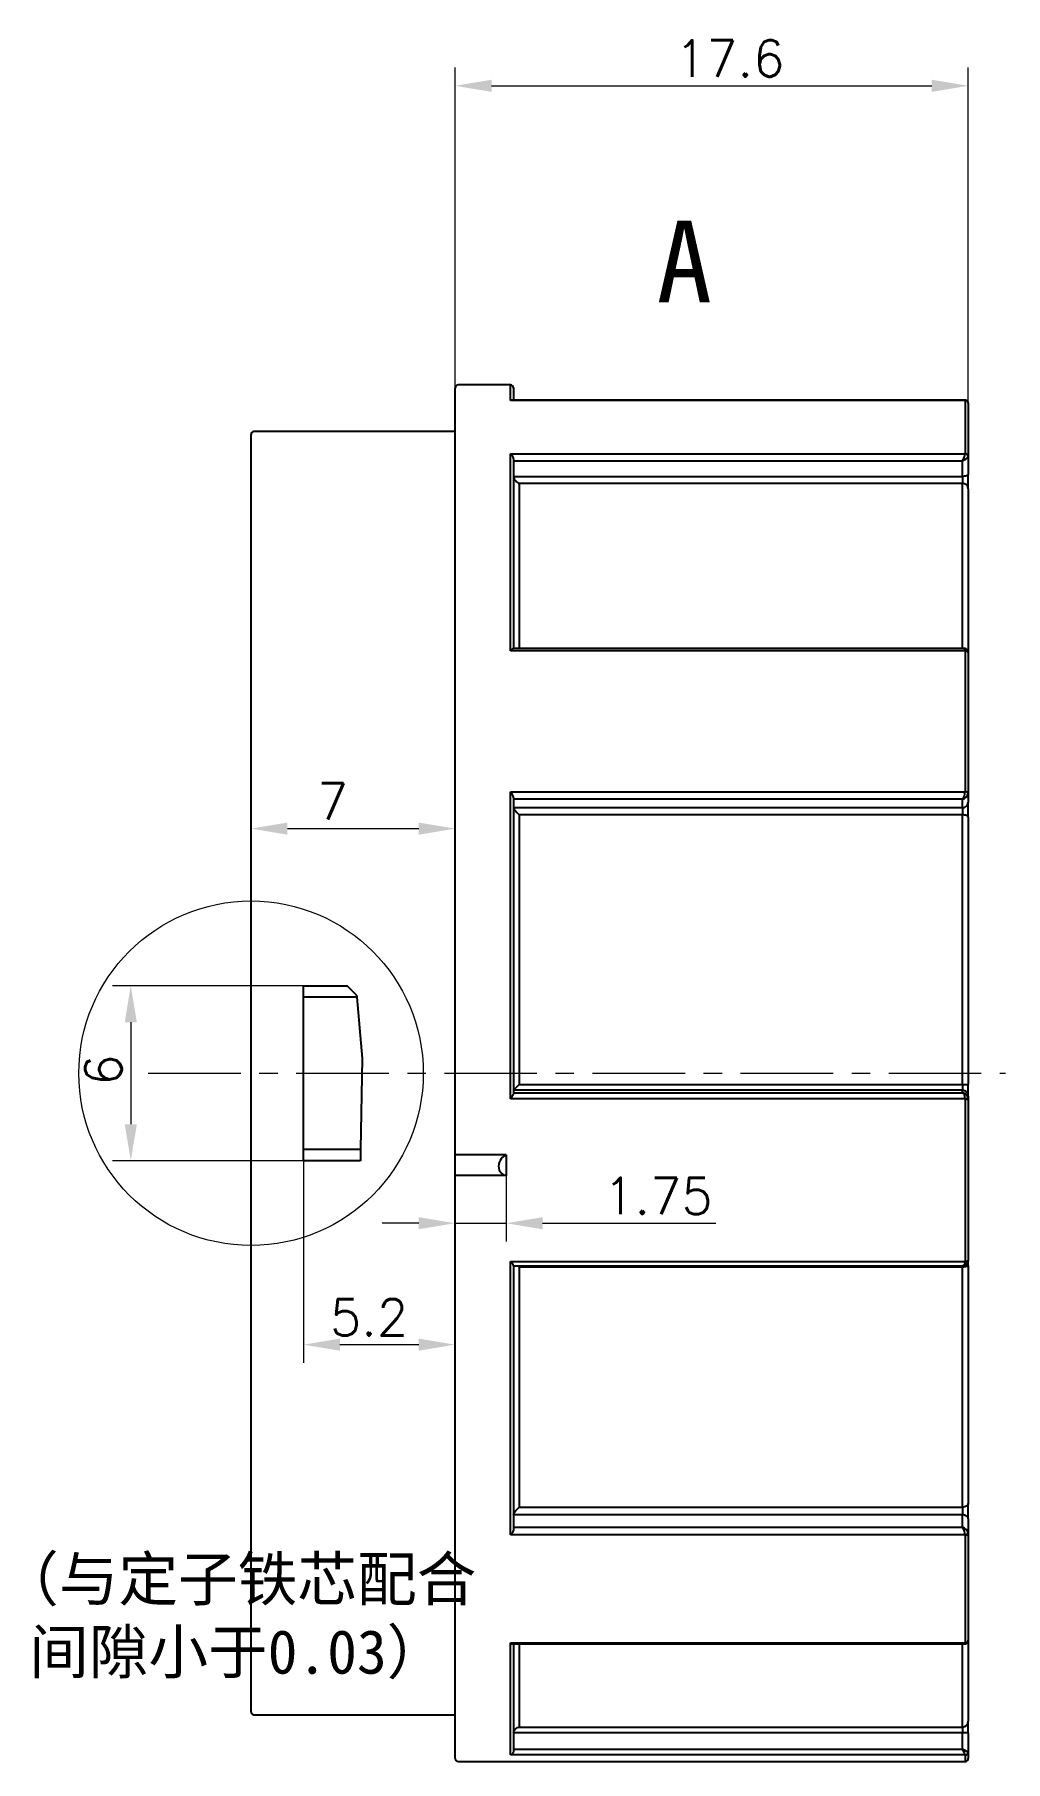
# Model space of a CAD drawing. Header units: millimetres. Extents: x 2517 to 77584, y 486 to 45347.
# Drawn here: x 3374.4 to 3407.7, y 668.4 to 727.7 of the extents above; entities that cross this region are included whole.
import ezdxf

# ---------------------------------------------------------------- set-up
doc = ezdxf.new("R2010")
doc.units = ezdxf.units.MM
doc.linetypes.add('CENTER', pattern=[50.8, 31.75, -6.35, 6.35, -6.35])
for name, color, linetype, lineweight in [('中心线', 1, 'CENTER', 9), ('实线', 7, 'Continuous', 25), ('尺寸标注', 2, 'Continuous', 9)]:
    doc.layers.add(name, color=color, linetype=linetype, lineweight=lineweight)
doc.styles.add('st', font='txt.shx')
doc.styles.get("Standard").update_dxf_attribs({"font": 'simfang.ttf'})
doc.dimstyles.new('st', dxfattribs={"dimscale": 0.5, "dimtxt": 2.5, "dimasz": 2.5, "dimexe": 1.25, "dimexo": 0, "dimtad": 1, "dimtoh": 1, "dimdsep": 46, "dimtxsty": 'st', "dimcen": 0, "dimclrd": 256, "dimclre": 256, "dimclrt": 3, "dimadec": 3, "dimazin": 2, "dimtfac": 1, "dimtmove": 0, "dimatfit": 1, "dimfxl": 1, "dimlwd": -1, "dimlwe": -1, "dimarcsym": 0})

# ---------------------------------------------------------------- blocks, each defined once
blk = doc.blocks.new('*D177')
at = {"layer": 'Defpoints', "color": 0, "ltscale": 0.1, "transparency": 16777216}
for p in [(3388.849, 700.421), (3381.849, 692.034), (3388.849, 692.034)]:
    blk.add_point(p, dxfattribs=at)
at = {"layer": '尺寸标注', "ltscale": 0.1, "transparency": 16777216}
for p, q in [((3381.849, 692.034), (3381.849, 701.046)), ((3388.849, 692.034), (3388.849, 701.046)), ((3383.099, 700.421), (3387.599, 700.421))]:
    blk.add_line(p, q, dxfattribs=at)
for points in [[(3383.099, 700.629), (3383.099, 700.213), (3381.849, 700.421)], [(3387.599, 700.629), (3387.599, 700.213), (3388.849, 700.421)]]:
    blk.add_solid(points, dxfattribs=at)
at = {"layer": '尺寸标注', "color": 3, "ltscale": 0.1, "transparency": 16777216, "insert": (3384.649, 701.358), "char_height": 1.25, "attachment_point": 5, "style": 'st'}
blk.add_mtext('7', dxfattribs=at)
blk = doc.blocks.new('*D178')
at = {"layer": 'Defpoints', "color": 0, "ltscale": 0.1, "transparency": 16777216}
for p in [(3383.649, 695.034), (3377.724, 689.034), (3383.649, 689.034)]:
    blk.add_point(p, dxfattribs=at)
at = {"layer": '尺寸标注', "ltscale": 0.1, "transparency": 16777216}
for p, q in [((3383.649, 695.034), (3377.099, 695.034)), ((3377.724, 693.784), (3377.724, 690.284)), ((3383.649, 689.034), (3377.099, 689.034))]:
    blk.add_line(p, q, dxfattribs=at)
for points in [[(3377.516, 693.784), (3377.933, 693.784), (3377.724, 695.034)], [(3377.516, 690.284), (3377.933, 690.284), (3377.724, 689.034)]]:
    blk.add_solid(points, dxfattribs=at)
at = {"layer": '尺寸标注', "color": 3, "ltscale": 0.1, "transparency": 16777216, "insert": (3376.787, 692.145), "char_height": 1.25, "attachment_point": 5, "rotation": 90, "style": 'st'}
blk.add_mtext('6', dxfattribs=at)
blk = doc.blocks.new('*D179')
at = {"layer": 'Defpoints', "color": 0, "ltscale": 0.1, "transparency": 16777216}
for p in [(3383.649, 689.034), (3388.849, 689.034), (3388.849, 682.726)]:
    blk.add_point(p, dxfattribs=at)
at = {"layer": '尺寸标注', "ltscale": 0.1, "transparency": 16777216}
for p, q in [((3383.649, 689.034), (3383.649, 682.101)), ((3388.849, 689.034), (3388.849, 682.101)), ((3384.899, 682.726), (3387.599, 682.726))]:
    blk.add_line(p, q, dxfattribs=at)
for points in [[(3384.899, 682.934), (3384.899, 682.518), (3383.649, 682.726)], [(3387.599, 682.934), (3387.599, 682.518), (3388.849, 682.726)]]:
    blk.add_solid(points, dxfattribs=at)
at = {"layer": '尺寸标注', "color": 3, "ltscale": 0.1, "transparency": 16777216, "insert": (3385.898, 683.663), "char_height": 1.25, "attachment_point": 5, "style": 'st'}
blk.add_mtext('5.2', dxfattribs=at)
blk = doc.blocks.new('*D337')
at = {"layer": 'Defpoints', "color": 0, "ltscale": 0.1, "transparency": 16777216}
for p in [(3388.849, 688.525), (3390.599, 688.525), (3390.599, 686.89)]:
    blk.add_point(p, dxfattribs=at)
at = {"layer": '尺寸标注', "ltscale": 0.1, "transparency": 16777216}
for p, q in [((3388.849, 688.525), (3388.849, 686.265)), ((3390.599, 688.525), (3390.599, 686.265)), ((3387.599, 686.89), (3386.349, 686.89)), ((3388.849, 686.89), (3390.599, 686.89)), ((3391.849, 686.89), (3397.786, 686.89))]:
    blk.add_line(p, q, dxfattribs=at)
for points in [[(3387.599, 687.098), (3387.599, 686.682), (3388.849, 686.89)], [(3391.849, 687.098), (3391.849, 686.682), (3390.599, 686.89)]]:
    blk.add_solid(points, dxfattribs=at)
at = {"layer": '尺寸标注', "color": 3, "ltscale": 0.1, "transparency": 16777216, "insert": (3395.807, 687.827), "char_height": 1.25, "attachment_point": 5, "style": 'st'}
blk.add_mtext('1.75', dxfattribs=at)
blk = doc.blocks.new('*D338')
at = {"layer": 'Defpoints', "color": 0, "ltscale": 0.1, "transparency": 16777216}
for p in [(3406.449, 725.893), (3388.849, 715.534), (3406.449, 715.007)]:
    blk.add_point(p, dxfattribs=at)
at = {"layer": '尺寸标注', "ltscale": 0.1, "transparency": 16777216}
for p, q in [((3388.849, 715.534), (3388.849, 726.518)), ((3406.449, 715.007), (3406.449, 726.518)), ((3390.099, 725.893), (3405.199, 725.893))]:
    blk.add_line(p, q, dxfattribs=at)
for points in [[(3390.099, 726.101), (3390.099, 725.684), (3388.849, 725.893)], [(3405.199, 726.101), (3405.199, 725.684), (3406.449, 725.893)]]:
    blk.add_solid(points, dxfattribs=at)
at = {"layer": '尺寸标注', "color": 3, "ltscale": 0.1, "transparency": 16777216, "insert": (3398.268, 726.83), "char_height": 1.25, "attachment_point": 5, "style": 'st'}
blk.add_mtext('17.6', dxfattribs=at)

msp = doc.modelspace()

# ---------------------------------------------------------------- linework, layer by layer
at = {"color": 7, "linetype": 'Continuous', "lineweight": 25}
for p, q in [((3390.5987, 689.2387), (3388.8487, 689.2387)), ((3388.8487, 688.5246), (3388.8487, 689.2387)), ((3390.5987, 689.2387), (3390.5987, 688.5246)), ((3390.5987, 688.5246), (3388.8487, 688.5246))]:
    msp.add_line(p, q, dxfattribs=at)
msp.add_open_spline([(3390.5987, 689.2387), (3390.5346, 689.2079), (3390.4734, 689.1603), (3390.375, 689.0252), (3390.3388, 688.9339), (3390.3386, 688.7481), (3390.3747, 688.6678), (3390.4732, 688.5636), (3390.5345, 688.5352), (3390.5987, 688.5246)], degree=3, knots=[0, 0, 0, 0, 0.25, 0.25, 0.5, 0.5, 0.75, 0.75, 1, 1, 1, 1], dxfattribs=at)
at = {"layer": '中心线', "ltscale": 0.1}
msp.add_line((3378.3205, 692.0338), (3407.7254, 692.0338), dxfattribs=at)
at = {"layer": '实线'}
for p, q in [((3388.8487, 668.5338), (3388.8487, 715.5338)), ((3390.7487, 715.6338), (3388.9487, 715.6338)), ((3390.7487, 715.1071), (3390.7487, 715.6338)), ((3390.8487, 715.5338), (3390.8487, 715.1116)), ((3406.348, 715.1071), (3390.7487, 715.1071)), ((3406.3433, 715.1116), (3390.7775, 715.1116)), ((3406.3487, 713.2737), (3406.3487, 715.1046)), ((3406.4487, 715.0068), (3406.4487, 713.1837)), ((3381.8487, 670.1338), (3381.8487, 713.9338)), ((3388.8487, 714.0338), (3381.9487, 714.0338)), ((3390.7487, 713.2684), (3406.348, 713.2684)), ((3390.7487, 706.522), (3390.7487, 713.2684)), ((3390.8487, 713.1021), (3390.8487, 706.5972)), ((3406.2487, 713.0233), (3390.8487, 713.0233)), ((3406.2487, 712.4971), (3406.2487, 713.0233)), ((3406.4487, 713.1837), (3406.4487, 712.5622)), ((3390.8506, 712.4971), (3406.2487, 712.4971)), ((3406.2487, 712.4971), (3406.2487, 712.2538)), ((3406.4487, 712.0757), (3406.4487, 712.5622)), ((3406.2487, 712.2538), (3391.0487, 712.2538)), ((3391.0487, 712.2538), (3391.0487, 706.5992)), ((3406.2487, 706.5992), (3406.2487, 712.2538)), ((3406.4487, 712.0757), (3406.4487, 706.4525)), ((3406.348, 706.522), (3390.7487, 706.522)), ((3406.3002, 706.5992), (3390.844, 706.5992)), ((3406.3487, 701.6919), (3406.3487, 706.5124)), ((3406.4487, 706.4511), (3406.4487, 701.6509)), ((3390.7487, 701.6808), (3406.348, 701.6808)), ((3390.7487, 691.1577), (3390.7487, 701.6808)), ((3390.8487, 701.4813), (3390.8487, 691.3349)), ((3406.2487, 701.4276), (3390.8487, 701.4276)), ((3390.8506, 701.141), (3406.2487, 701.141)), ((3406.2487, 701.141), (3406.2487, 701.4276)), ((3406.2487, 701.141), (3406.2487, 700.8915)), ((3406.4487, 701.6509), (3406.4487, 701.3124)), ((3406.4487, 700.8135), (3406.4487, 701.3124)), ((3391.0487, 700.8915), (3391.0487, 691.6506)), ((3406.2487, 700.8915), (3391.0487, 700.8915)), ((3406.2487, 691.6506), (3406.2487, 700.8915)), ((3406.4487, 700.8135), (3406.4487, 691.654)), ((3383.6487, 695.0338), (3385.1411, 695.0338)), ((3383.6487, 694.6403), (3383.6487, 695.0338)), ((3385.4755, 694.6403), (3383.6487, 694.6403)), ((3383.6487, 689.4274), (3383.6487, 694.6403)), ((3385.4698, 694.7051), (3385.1411, 695.0338)), ((3385.4698, 694.7051), (3385.4755, 694.6403)), ((3385.4755, 694.6403), (3385.6598, 692.5338)), ((3385.6598, 692.5338), (3385.6056, 689.4274)), ((3391.0487, 691.6506), (3406.2487, 691.6506)), ((3406.2487, 691.6506), (3406.2487, 691.4497)), ((3406.4487, 691.2522), (3406.4487, 691.654)), ((3406.348, 691.1577), (3390.7487, 691.1577)), ((3390.8487, 691.3626), (3406.2487, 691.3626)), ((3406.2487, 691.4497), (3390.8506, 691.4497)), ((3406.2487, 691.3626), (3406.2487, 691.4497)), ((3406.3487, 685.591), (3406.3487, 691.1456)), ((3406.4487, 691.2522), (3406.4487, 691.1493)), ((3406.4487, 691.1493), (3406.4487, 685.6183)), ((3383.6487, 689.4274), (3385.6056, 689.4274)), ((3383.6487, 689.0338), (3383.6487, 689.4274)), ((3385.6056, 689.4274), (3385.5987, 689.0338)), ((3385.5987, 689.0338), (3383.6487, 689.0338)), ((3390.7487, 685.5794), (3406.348, 685.5794)), ((3390.7487, 676.2033), (3390.7487, 685.5794)), ((3390.8487, 685.4399), (3390.8487, 676.3996)), ((3390.8487, 685.434), (3406.2644, 685.434)), ((3391.0487, 685.3846), (3391.0487, 677.1511)), ((3406.2487, 685.3846), (3391.0487, 685.3846)), ((3406.2487, 685.434), (3406.2487, 685.3846)), ((3406.2487, 677.1511), (3406.2487, 685.3846)), ((3406.4487, 685.4432), (3406.4487, 685.6183)), ((3406.4487, 685.4432), (3406.4487, 677.2822)), ((3406.2487, 676.8887), (3390.8506, 676.8887)), ((3391.0487, 677.1511), (3406.2487, 677.1511)), ((3406.2487, 677.1511), (3406.2487, 676.8887)), ((3406.2487, 676.4687), (3406.2487, 676.8887)), ((3406.4487, 676.7575), (3406.4487, 677.2822)), ((3390.8487, 676.4687), (3406.2487, 676.4687)), ((3406.4487, 676.7575), (3406.4487, 676.2615)), ((3406.4487, 676.2615), (3406.4487, 672.5875)), ((3406.348, 676.2033), (3390.7487, 676.2033)), ((3406.3487, 672.5048), (3406.3487, 676.1944)), ((3390.7487, 672.498), (3406.348, 672.498)), ((3390.7487, 668.6563), (3390.7487, 672.498)), ((3390.8227, 672.4636), (3406.3242, 672.4636)), ((3390.8487, 672.4636), (3390.8487, 668.7797)), ((3391.0487, 672.4636), (3391.0487, 669.6153)), ((3406.2487, 669.6153), (3406.2487, 672.4636)), ((3406.4458, 672.56), (3406.4473, 672.5729)), ((3406.4487, 672.5875), (3406.4487, 669.8129)), ((3381.9487, 670.0338), (3388.8487, 670.0338)), ((3406.4487, 669.4108), (3406.4487, 669.8129)), ((3406.2487, 669.4143), (3390.8506, 669.4143)), ((3391.0487, 669.6153), (3406.2487, 669.6153)), ((3406.2487, 669.6153), (3406.2487, 669.4143)), ((3406.2487, 668.8579), (3406.2487, 669.4143)), ((3406.4487, 669.4108), (3406.4487, 668.7537)), ((3406.348, 668.6563), (3390.7487, 668.6563)), ((3390.8487, 668.8579), (3406.2487, 668.8579)), ((3406.3487, 668.4338), (3406.3487, 668.6546)), ((3406.4487, 668.7537), (3406.4487, 668.5338)), ((3388.9487, 668.4338), (3406.3487, 668.4338))]:
    msp.add_line(p, q, dxfattribs=at)
at = {"layer": '实线', "flags": 128}
for points in [[(3406.4487, 712.5622), (3406.4449, 712.5495), (3406.4335, 712.5373), (3406.415, 712.526), (3406.3901, 712.5161), (3406.3598, 712.508), (3406.3252, 712.502), (3406.2877, 712.4983), (3406.2487, 712.4971)], [(3406.348, 706.522), (3406.3672, 706.5226), (3406.3857, 706.521), (3406.4027, 706.517), (3406.4177, 706.5109), (3406.43, 706.5029), (3406.4393, 706.4933), (3406.4451, 706.4825), (3406.4473, 706.4709)], [(3406.4487, 706.4511), (3406.4468, 706.4631), (3406.4411, 706.4746), (3406.4319, 706.4852), (3406.4194, 706.4945), (3406.4043, 706.5021), (3406.387, 706.5078), (3406.3682, 706.5113), (3406.3487, 706.5124)], [(3406.3487, 701.6919), (3406.3682, 701.6911), (3406.387, 701.6888), (3406.4043, 701.685), (3406.4194, 701.6799), (3406.4319, 701.6737), (3406.4411, 701.6666), (3406.4468, 701.6589), (3406.4487, 701.6509)], [(3406.4487, 700.8135), (3406.4449, 700.8287), (3406.4335, 700.8433), (3406.415, 700.8568), (3406.3901, 700.8687), (3406.3598, 700.8784), (3406.3252, 700.8856), (3406.2877, 700.89), (3406.2487, 700.8915)], [(3406.4487, 685.4432), (3406.4449, 685.4318), (3406.4335, 685.4208), (3406.415, 685.4107), (3406.3901, 685.4018), (3406.3598, 685.3945), (3406.3252, 685.3891), (3406.2877, 685.3857), (3406.2487, 685.3846)], [(3406.348, 685.5794), (3406.3672, 685.5777), (3406.3857, 685.5771), (3406.4027, 685.5776), (3406.4177, 685.5792), (3406.43, 685.5819), (3406.4393, 685.5855), (3406.4451, 685.5898), (3406.4473, 685.5949)], [(3406.4487, 677.2822), (3406.4449, 677.2566), (3406.4335, 677.232), (3406.415, 677.2094), (3406.3901, 677.1895), (3406.3598, 677.1732), (3406.3252, 677.1611), (3406.2877, 677.1536), (3406.2487, 677.1511)], [(3406.4487, 676.7575), (3406.4449, 676.7831), (3406.4335, 676.8077), (3406.415, 676.8304), (3406.3901, 676.8503), (3406.3598, 676.8666), (3406.3252, 676.8788), (3406.2877, 676.8862), (3406.2487, 676.8887)]]:
    msp.add_lwpolyline(points, dxfattribs=at)
at = {"layer": '实线'}
for centre, radius, start, end in [((3388.9487, 715.5338), 0.1, 90, 180), ((3390.7487, 715.5338), 0.1, 0, 90), ((3406.3512, 715.0106), 0.0966, 29.392787, 91.905756), ((3406.3498, 715.0057), 0.0989, 0.657078, 90.642342), ((3381.9487, 713.9338), 0.1, 90, 180), ((3406.3463, 713.1672), 0.1012, 4.160761, 89.047371), ((3406.3535, 713.1784), 0.0954, 3.171782, 92.854301), ((3406.259, 712.0641), 0.19, 3.498332, 93.11573), ((3406.262, 701.3279), 0.1874, 265.941001, 355.263203), ((3406.3561, 701.5747), 0.1065, 31.113209, 94.386408), ((3406.2987, 694.6149), 2.9647, 269.033924, 272.900429), ((3406.2499, 691.2509), 0.1988, 0.357081, 90.352685), ((3406.2873, 691.8705), 0.7154, 274.86342, 282.918532), ((3406.3737, 691.8126), 0.6675, 267.856666, 276.454305), ((3406.3718, 685.703), 0.1144, 258.333149, 312.2064), ((3406.3516, 676.3017), 0.0985, 267.870751, 346.213658), ((3406.3624, 676.2819), 0.0887, 261.085413, 346.650813), ((3406.3616, 672.5847), 0.0878, 261.090666, 343.639536), ((3406.3566, 672.5971), 0.0926, 265.118288, 354.097365), ((3381.9487, 670.1338), 0.1, 180, 270), ((3406.2499, 669.8141), 0.1988, 269.644754, 359.640293), ((3406.2987, 666.5468), 2.868, 87.001674, 90.998631), ((3406.3462, 668.7574), 0.1011, 271.030432, 358.960841), ((3406.3492, 668.7541), 0.0995, 269.732028, 359.729498), ((3388.9487, 668.5338), 0.1, 180, 270), ((3406.3487, 668.5338), 0.1, 270, 0)]:
    msp.add_arc(centre, radius, start, end, dxfattribs=at)
for centre, major_axis, ratio, start_param, end_param in [((3406.2487, 714.9116), (0.0964, 0.1996), 0.132514, 6.1354594, 6.3471264), ((3406.2487, 713.0884), (0.0964, 0.1996), 0.132514, 4.4447176, 5.8955684), ((3406.2487, 713.0884), (0.1982, 0.1024), 0.261645, 4.5779911, 6.0288419), ((3406.2487, 706.3992), (0.0616, 0.1985), 0.3968706, 5.495918, 6.4100854), ((3406.2487, 701.5991), (0.0616, 0.1985), 0.3968706, 3.8051761, 5.2560269), ((3406.2487, 701.5991), (0.1789, 0.1227), 0.7285185, 4.2490854, 5.6999362), ((3406.2487, 691.1651), (-0.0206, 0.1997), 0.4898906, 4.6247512, 6.0756021), ((3406.2487, 691.1651), (0.1545, -0.1375), 0.9234384, 0.8076172, 2.258468), ((3406.2487, 685.634), (0.1545, -0.1375), 0.9234384, 5.4000606, 6.8509114), ((3406.2487, 685.634), (-0.0206, 0.1997), 0.4898906, 2.9340094, 3.091089), ((3406.2487, 685.634), (-0.0206, 0.1997), 0.4898906, 3.091089, 4.3848602), ((3406.2487, 676.3375), (-0.0826, 0.1986), 0.2835178, 3.8597086, 5.3105594), ((3406.2487, 676.3375), (0.1908, -0.1113), 0.5377458, 0.4237714, 1.8746223), ((3406.2487, 672.6636), (-0.0826, 0.1986), 0.2835178, 3.0241781, 3.6198176), ((3406.2487, 668.8544), (-0.1, 0.2), 0.0069813, 3.2755011, 4.726352), ((3406.2487, 668.8544), (0.2, -0.1), 0.0139621, 0.1269271, 1.5777779)]:
    msp.add_ellipse(centre, major_axis=major_axis, ratio=ratio, start_param=start_param, end_param=end_param, dxfattribs=at)
for points, knots in [([(3390.7775, 715.1099), (3390.7752, 715.1105), (3390.7667, 715.1127), (3390.7565, 715.1094), (3390.7493, 715.1073), (3390.7487, 715.1071)], [0, 0, 0, 0, 0.2546862, 0.9443687, 1, 1, 1, 1]), ([(3406.4349, 715.0589), (3406.427, 715.0697), (3406.4118, 715.0907), (3406.3791, 715.1069), (3406.3543, 715.1125), (3406.3423, 715.1112), (3406.3399, 715.1109)], [0, 0, 0, 0, 0.34568019, 0.66851936, 0.93506086, 1, 1, 1, 1]), ([(3406.4469, 715.0083), (3406.4472, 715.0152), (3406.4479, 715.0327), (3406.4398, 715.0482), (3406.4349, 715.0576)], [0, 0, 0, 0, 0.3947897, 1, 1, 1, 1]), ([(3390.8487, 713.1021), (3390.8487, 713.142), (3390.8325, 713.1776), (3390.7941, 713.2336), (3390.7712, 713.2544), (3390.7487, 713.2684)], [0, 0, 0, 0, 0.5, 0.5, 1, 1, 1, 1]), ([(3390.8506, 712.4971), (3390.8586, 712.441), (3390.8912, 712.3856), (3390.9648, 712.303), (3391.0071, 712.2727), (3391.0487, 712.2538)], [0, 0, 0, 0, 0.5, 0.5, 1, 1, 1, 1]), ([(3390.844, 706.5976), (3390.843, 706.598), (3390.8393, 706.5992), (3390.8127, 706.5832), (3390.7803, 706.5557), (3390.7566, 706.5308), (3390.7493, 706.5226), (3390.7487, 706.522)], [0, 0, 0, 0, 0.10911388, 0.4030843, 0.8158916, 0.98625787, 1, 1, 1, 1]), ([(3406.4469, 706.4756), (3406.4422, 706.4936), (3406.433, 706.5292), (3406.3957, 706.5707), (3406.3485, 706.5958), (3406.3149, 706.5978), (3406.2987, 706.5987)], [0, 0, 0, 0, 0.2557454, 0.5057727, 0.7629084, 1, 1, 1, 1]), ([(3390.8487, 701.4813), (3390.8487, 701.5136), (3390.8325, 701.5502), (3390.7941, 701.6191), (3390.7712, 701.6516), (3390.7487, 701.6808)], [0, 0, 0, 0, 0.5, 0.5, 1, 1, 1, 1]), ([(3390.8506, 701.141), (3390.8586, 701.1104), (3390.8912, 701.0625), (3390.9648, 700.9734), (3391.0071, 700.9297), (3391.0487, 700.8915)], [0, 0, 0, 0, 0.5, 0.5, 1, 1, 1, 1]), ([(3390.8506, 691.4497), (3390.8586, 691.459), (3390.8912, 691.4925), (3390.9648, 691.5668), (3391.0071, 691.6092), (3391.0487, 691.6506)], [0, 0, 0, 0, 0.5, 0.5, 1, 1, 1, 1]), ([(3390.8487, 691.3349), (3390.8487, 691.3137), (3390.8325, 691.2843), (3390.7941, 691.2222), (3390.7712, 691.1897), (3390.7487, 691.1577)], [0, 0, 0, 0, 0.5, 0.5, 1, 1, 1, 1]), ([(3390.8487, 685.4399), (3390.8487, 685.4495), (3390.8325, 685.47), (3390.7941, 685.5195), (3390.7712, 685.5486), (3390.7487, 685.5794)], [0, 0, 0, 0, 0.5, 0.5, 1, 1, 1, 1]), ([(3391.0487, 685.3846), (3391.048, 685.3853), (3391.0419, 685.3911), (3391.0237, 685.4083), (3391.0063, 685.4235), (3390.9943, 685.434)], [0, 0, 0, 0, 0.0365987, 0.334733, 1, 1, 1, 1]), ([(3390.8506, 676.8887), (3390.8586, 676.9335), (3390.8912, 676.9881), (3390.9648, 677.0797), (3391.0071, 677.1198), (3391.0487, 677.1511)], [0, 0, 0, 0, 0.5, 0.5, 1, 1, 1, 1]), ([(3390.8487, 676.3996), (3390.8487, 676.3616), (3390.8325, 676.3231), (3390.7941, 676.2561), (3390.7712, 676.2271), (3390.7487, 676.2033)], [0, 0, 0, 0, 0.5, 0.5, 1, 1, 1, 1]), ([(3390.7487, 672.498), (3390.7493, 672.4976), (3390.7566, 672.4918), (3390.7799, 672.4758), (3390.8074, 672.462), (3390.8206, 672.4647), (3390.8227, 672.4651)], [0, 0, 0, 0, 0.02028, 0.2716983, 0.8808993, 1, 1, 1, 1]), ([(3406.3219, 672.4663), (3406.3317, 672.4656), (3406.356, 672.4639), (3406.3942, 672.481), (3406.4302, 672.5133), (3406.4404, 672.5438), (3406.4458, 672.5599)], [0, 0, 0, 0, 0.1803389, 0.4471281, 0.7077024, 1, 1, 1, 1]), ([(3406.4434, 672.5605), (3406.4458, 672.5679), (3406.4493, 672.5793), (3406.4487, 672.5912), (3406.4485, 672.5954)], [0, 0, 0, 0, 0.6493478, 1, 1, 1, 1]), ([(3390.8506, 669.4143), (3390.8586, 669.4736), (3390.8912, 669.5237), (3390.9648, 669.5898), (3391.0071, 669.6088), (3391.0487, 669.6153)], [0, 0, 0, 0, 0.5, 0.5, 1, 1, 1, 1]), ([(3390.8487, 668.7797), (3390.8487, 668.7426), (3390.8325, 668.7133), (3390.7941, 668.6725), (3390.7712, 668.6606), (3390.7487, 668.6563)], [0, 0, 0, 0, 0.5, 0.5, 1, 1, 1, 1])]:
    msp.add_open_spline(points, degree=3, knots=knots, dxfattribs=at)
for points in [[(3406.3487, 715.1046), (3406.3487, 715.1054), (3406.3485, 715.1063), (3406.348, 715.1071)], [(3406.348, 713.2684), (3406.3485, 713.2701), (3406.3487, 713.2719), (3406.3487, 713.2737)], [(3406.4487, 713.1837), (3406.4487, 713.1806), (3406.4482, 713.1775), (3406.4473, 713.1745)], [(3406.3487, 706.5124), (3406.3487, 706.5156), (3406.3485, 706.5188), (3406.348, 706.522)], [(3406.4487, 706.4511), (3406.4487, 706.4577), (3406.4482, 706.4643), (3406.4473, 706.4709)], [(3406.348, 701.6808), (3406.3485, 701.6845), (3406.3487, 701.6882), (3406.3487, 701.6919)], [(3406.4487, 701.6509), (3406.4487, 701.6439), (3406.4482, 701.6367), (3406.4473, 701.6297)], [(3406.3487, 691.1456), (3406.3487, 691.1496), (3406.3485, 691.1537), (3406.348, 691.1577)], [(3406.4487, 691.1493), (3406.4487, 691.1573), (3406.4482, 691.1653), (3406.4473, 691.1732)], [(3406.348, 685.5794), (3406.3485, 685.5832), (3406.3487, 685.5871), (3406.3487, 685.591)], [(3406.4487, 685.6183), (3406.4487, 685.6105), (3406.4482, 685.6026), (3406.4473, 685.5949)], [(3406.4487, 676.2615), (3406.4487, 676.2671), (3406.4482, 676.2727), (3406.4473, 676.2783)], [(3406.3487, 676.1944), (3406.3487, 676.1974), (3406.3485, 676.2004), (3406.348, 676.2033)], [(3406.348, 672.498), (3406.3485, 672.5003), (3406.3487, 672.5025), (3406.3487, 672.5048)], [(3406.3487, 668.6546), (3406.3487, 668.6552), (3406.3485, 668.6557), (3406.348, 668.6563)], [(3406.4487, 668.7537), (3406.4487, 668.7543), (3406.4482, 668.7549), (3406.4473, 668.7555)]]:
    msp.add_open_spline(points, degree=3, dxfattribs=at)
at = {"layer": '尺寸标注', "ltscale": 0.1}
msp.add_circle((3381.8487, 692.0338), 5.9071, dxfattribs=at)

# ---------------------------------------------------------------- texts
at = {"layer": '实线', "attachment_point": 5}
for s, insert, char_height, width in [('A', (3396.7094, 719.8699), 2.8002, 15.615274), ('（与定子铁芯配合\\P间隙小于0.03）', (3381.3919, 673.346), 1.5, 36.804944)]:
    msp.add_mtext(s, dxfattribs=dict(at, insert=insert, char_height=char_height, width=width))

# ---------------------------------------------------------------- dimensions: what is measured, and where the dimension line sits
at = {"layer": '尺寸标注', "ltscale": 0.1}
dim = msp.add_linear_dim(base=(3406.4487, 725.8926), p1=(3388.8487, 715.5338), p2=(3406.4487, 715.0068), dimstyle='st', dxfattribs=at)
dim.commit()
dim.dimension.update_dxf_attribs({"geometry": '*D338', "text_midpoint": (3398.268, 725.8926), "dimtype": 160})
for base, p1, p2, override, picture, middle in [((3388.8487, 700.421), (3381.8487, 692.0338), (3388.8487, 692.0338), {"dimtol": 0, "dimlim": 0, "dimtp": 0, "dimtm": 0, "dimtfac": 1, "dimtdec": 1, "dimtolj": 0, "dimtzin": 8}, '*D177', (3384.6487, 700.421)), ((3388.8487, 682.726), (3383.6487, 689.0338), (3388.8487, 689.0338), {"dimtol": 0, "dimlim": 0, "dimtp": 0, "dimtm": 0, "dimtfac": 1, "dimtdec": 1, "dimtolj": 0, "dimtzin": 8}, '*D179', (3385.8979, 682.726)), ((3390.5987, 686.89), (3388.8487, 688.5246), (3390.5987, 688.5246), {"dimtol": 0, "dimlim": 0, "dimtp": 0, "dimtm": 0, "dimtfac": 1, "dimtdec": 3, "dimtolj": 0, "dimtzin": 8}, '*D337', (3395.807, 686.89))]:
    dim = msp.add_linear_dim(base=base, p1=p1, p2=p2, dimstyle='st', override=override, dxfattribs=at)
    dim.commit()
    dim.dimension.update_dxf_attribs({"geometry": picture, "text_midpoint": middle, "dimtype": 160})
dim = msp.add_linear_dim(base=(3377.7242, 689.0338), p1=(3383.6487, 695.0338), p2=(3383.6487, 689.0338), angle=90, dimstyle='st', override={"dimtol": 0, "dimlim": 0, "dimtp": 0, "dimtm": 0, "dimtfac": 1, "dimtdec": 1, "dimtolj": 0, "dimtzin": 8}, dxfattribs=at)
dim.commit()
dim.dimension.update_dxf_attribs({"geometry": '*D178', "text_midpoint": (3377.7242, 692.1451), "dimtype": 160})

doc.saveas('drawing.dxf')
